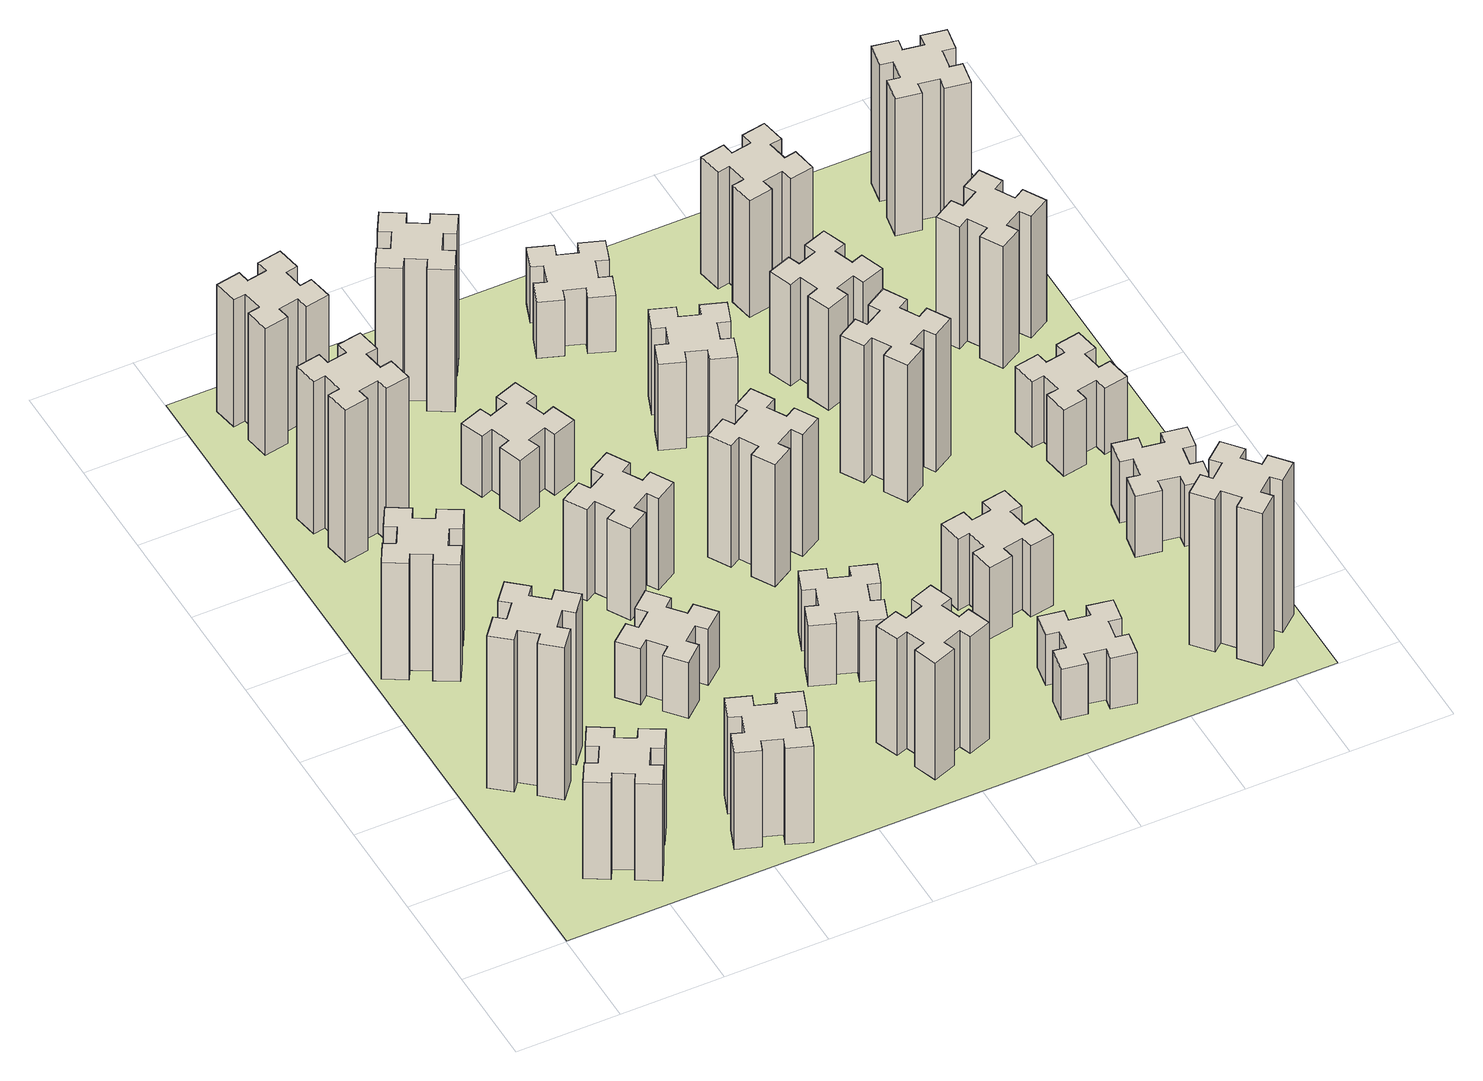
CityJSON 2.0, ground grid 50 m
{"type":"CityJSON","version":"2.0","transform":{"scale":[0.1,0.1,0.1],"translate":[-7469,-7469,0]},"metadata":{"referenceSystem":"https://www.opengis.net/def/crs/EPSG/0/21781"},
"CityObjects":{
"building1":{"type":"Building","attributes":{"class":"1000","function":"1000","usage":"1000","yearOfConstruction":2016,"roofType":"1000","measuredHeight":57,"storeysAboveGround":30,"storeysBelowGround":0},"geometry":[{"type":"Solid","lod":"1","boundaries":[[[[0,1,2,3,4,5,6,7,8,9,10,11,12,13,14,15,16,17,18,19]],[[17,16,20,21]],[[16,15,22,20]],[[15,14,23,22]],[[14,13,24,23]],[[13,12,25,24]],[[12,11,26,25]],[[11,10,27,26]],[[10,9,28,27]],[[9,8,29,28]],[[8,7,30,29]],[[7,6,31,30]],[[6,5,32,31]],[[5,4,33,32]],[[4,3,34,33]],[[3,2,35,34]],[[2,1,36,35]],[[1,0,37,36]],[[0,19,38,37]],[[19,18,39,38]],[[18,17,21,39]],[[24,25,26,27,28,29,30,31,32,33,34,35,36,37,38,39,21,20,22,23]]]]}]},
"building2":{"type":"Building","attributes":{"class":"1000","function":"1000","usage":"1000","yearOfConstruction":2016,"roofType":"1000","measuredHeight":90,"storeysAboveGround":30,"storeysBelowGround":0},"geometry":[{"type":"Solid","lod":"1","boundaries":[[[[40,41,42,43,44,45,46,47,48,49,50,51,52,53,54,55,56,57,58,59]],[[57,56,60,61]],[[56,55,62,60]],[[55,54,63,62]],[[54,53,64,63]],[[53,52,65,64]],[[52,51,66,65]],[[51,50,67,66]],[[50,49,68,67]],[[49,48,69,68]],[[48,47,70,69]],[[47,46,71,70]],[[46,45,72,71]],[[45,44,73,72]],[[44,43,74,73]],[[43,42,75,74]],[[42,41,76,75]],[[41,40,77,76]],[[40,59,78,77]],[[59,58,79,78]],[[58,57,61,79]],[[64,65,66,67,68,69,70,71,72,73,74,75,76,77,78,79,61,60,62,63]]]]}]},
"building3":{"type":"Building","attributes":{"class":"1000","function":"1000","usage":"1000","yearOfConstruction":2016,"roofType":"1000","measuredHeight":69,"storeysAboveGround":30,"storeysBelowGround":0},"geometry":[{"type":"Solid","lod":"1","boundaries":[[[[80,81,82,83,84,85,86,87,88,89,90,91,92,93,94,95,96,97,98,99]],[[97,96,100,101]],[[96,95,102,100]],[[95,94,103,102]],[[94,93,104,103]],[[93,92,105,104]],[[92,91,106,105]],[[91,90,107,106]],[[90,89,108,107]],[[89,88,109,108]],[[88,87,110,109]],[[87,86,111,110]],[[86,85,112,111]],[[85,84,113,112]],[[84,83,114,113]],[[83,82,115,114]],[[82,81,116,115]],[[81,80,117,116]],[[80,99,118,117]],[[99,98,119,118]],[[98,97,101,119]],[[104,105,106,107,108,109,110,111,112,113,114,115,116,117,118,119,101,100,102,103]]]]}]},
"building4":{"type":"Building","attributes":{"class":"1000","function":"1000","usage":"1000","yearOfConstruction":2016,"roofType":"1000","measuredHeight":90,"storeysAboveGround":30,"storeysBelowGround":0},"geometry":[{"type":"Solid","lod":"1","boundaries":[[[[120,121,122,123,124,125,126,127,128,129,130,131,132,133,134,135,136,137,138,139]],[[137,136,140,141]],[[136,135,142,140]],[[135,134,143,142]],[[134,133,144,143]],[[133,132,145,144]],[[132,131,146,145]],[[131,130,147,146]],[[130,129,148,147]],[[129,128,149,148]],[[128,127,150,149]],[[127,126,151,150]],[[126,125,152,151]],[[125,124,153,152]],[[124,123,154,153]],[[123,122,155,154]],[[122,121,156,155]],[[121,120,157,156]],[[120,139,158,157]],[[139,138,159,158]],[[138,137,141,159]],[[144,145,146,147,148,149,150,151,152,153,154,155,156,157,158,159,141,140,142,143]]]]}]},
"building5":{"type":"Building","attributes":{"class":"1000","function":"1000","usage":"1000","yearOfConstruction":2016,"roofType":"1000","measuredHeight":57,"storeysAboveGround":30,"storeysBelowGround":0},"geometry":[{"type":"Solid","lod":"1","boundaries":[[[[160,161,162,163,164,165,166,167,168,169,170,171,172,173,174,175,176,177,178,179]],[[177,176,180,181]],[[176,175,182,180]],[[175,174,183,182]],[[174,173,184,183]],[[173,172,185,184]],[[172,171,186,185]],[[171,170,187,186]],[[170,169,188,187]],[[169,168,189,188]],[[168,167,190,189]],[[167,166,191,190]],[[166,165,192,191]],[[165,164,193,192]],[[164,163,194,193]],[[163,162,195,194]],[[162,161,196,195]],[[161,160,197,196]],[[160,179,198,197]],[[179,178,199,198]],[[178,177,181,199]],[[184,185,186,187,188,189,190,191,192,193,194,195,196,197,198,199,181,180,182,183]]]]}]},
"building6":{"type":"Building","attributes":{"class":"1000","function":"1000","usage":"1000","yearOfConstruction":2016,"roofType":"1000","measuredHeight":75,"storeysAboveGround":30,"storeysBelowGround":0},"geometry":[{"type":"Solid","lod":"1","boundaries":[[[[200,201,202,203,204,205,206,207,208,209,210,211,212,213,214,215,216,217,218,219]],[[217,216,220,221]],[[216,215,222,220]],[[215,214,223,222]],[[214,213,224,223]],[[213,212,225,224]],[[212,211,226,225]],[[211,210,227,226]],[[210,209,228,227]],[[209,208,229,228]],[[208,207,230,229]],[[207,206,231,230]],[[206,205,232,231]],[[205,204,233,232]],[[204,203,234,233]],[[203,202,235,234]],[[202,201,236,235]],[[201,200,237,236]],[[200,219,238,237]],[[219,218,239,238]],[[218,217,221,239]],[[224,225,226,227,228,229,230,231,232,233,234,235,236,237,238,239,221,220,222,223]]]]}]},
"building7":{"type":"Building","attributes":{"class":"1000","function":"1000","usage":"1000","yearOfConstruction":2016,"roofType":"1000","measuredHeight":33,"storeysAboveGround":30,"storeysBelowGround":0},"geometry":[{"type":"Solid","lod":"1","boundaries":[[[[240,241,242,243,244,245,246,247,248,249,250,251,252,253,254,255,256,257,258,259]],[[257,256,260,261]],[[256,255,262,260]],[[255,254,263,262]],[[254,253,264,263]],[[253,252,265,264]],[[252,251,266,265]],[[251,250,267,266]],[[250,249,268,267]],[[249,248,269,268]],[[248,247,270,269]],[[247,246,271,270]],[[246,245,272,271]],[[245,244,273,272]],[[244,243,274,273]],[[243,242,275,274]],[[242,241,276,275]],[[241,240,277,276]],[[240,259,278,277]],[[259,258,279,278]],[[258,257,261,279]],[[264,265,266,267,268,269,270,271,272,273,274,275,276,277,278,279,261,260,262,263]]]]}]},
"building8":{"type":"Building","attributes":{"class":"1000","function":"1000","usage":"1000","yearOfConstruction":2016,"roofType":"1000","measuredHeight":54,"storeysAboveGround":30,"storeysBelowGround":0},"geometry":[{"type":"Solid","lod":"1","boundaries":[[[[280,281,282,283,284,285,286,287,288,289,290,291,292,293,294,295,296,297,298,299]],[[297,296,300,301]],[[296,295,302,300]],[[295,294,303,302]],[[294,293,304,303]],[[293,292,305,304]],[[292,291,306,305]],[[291,290,307,306]],[[290,289,308,307]],[[289,288,309,308]],[[288,287,310,309]],[[287,286,311,310]],[[286,285,312,311]],[[285,284,313,312]],[[284,283,314,313]],[[283,282,315,314]],[[282,281,316,315]],[[281,280,317,316]],[[280,299,318,317]],[[299,298,319,318]],[[298,297,301,319]],[[304,305,306,307,308,309,310,311,312,313,314,315,316,317,318,319,301,300,302,303]]]]}]},
"building9":{"type":"Building","attributes":{"class":"1000","function":"1000","usage":"1000","yearOfConstruction":2016,"roofType":"1000","measuredHeight":36,"storeysAboveGround":30,"storeysBelowGround":0},"geometry":[{"type":"Solid","lod":"1","boundaries":[[[[320,321,322,323,324,325,326,327,328,329,330,331,332,333,334,335,336,337,338,339]],[[337,336,340,341]],[[336,335,342,340]],[[335,334,343,342]],[[334,333,344,343]],[[333,332,345,344]],[[332,331,346,345]],[[331,330,347,346]],[[330,329,348,347]],[[329,328,349,348]],[[328,327,350,349]],[[327,326,351,350]],[[326,325,352,351]],[[325,324,353,352]],[[324,323,354,353]],[[323,322,355,354]],[[322,321,356,355]],[[321,320,357,356]],[[320,339,358,357]],[[339,338,359,358]],[[338,337,341,359]],[[344,345,346,347,348,349,350,351,352,353,354,355,356,357,358,359,341,340,342,343]]]]}]},
"building10":{"type":"Building","attributes":{"class":"1000","function":"1000","usage":"1000","yearOfConstruction":2016,"roofType":"1000","measuredHeight":84,"storeysAboveGround":30,"storeysBelowGround":0},"geometry":[{"type":"Solid","lod":"1","boundaries":[[[[360,361,362,363,364,365,366,367,368,369,370,371,372,373,374,375,376,377,378,379]],[[377,376,380,381]],[[376,375,382,380]],[[375,374,383,382]],[[374,373,384,383]],[[373,372,385,384]],[[372,371,386,385]],[[371,370,387,386]],[[370,369,388,387]],[[369,368,389,388]],[[368,367,390,389]],[[367,366,391,390]],[[366,365,392,391]],[[365,364,393,392]],[[364,363,394,393]],[[363,362,395,394]],[[362,361,396,395]],[[361,360,397,396]],[[360,379,398,397]],[[379,378,399,398]],[[378,377,381,399]],[[384,385,386,387,388,389,390,391,392,393,394,395,396,397,398,399,381,380,382,383]]]]}]},
"building11":{"type":"Building","attributes":{"class":"1000","function":"1000","usage":"1000","yearOfConstruction":2016,"roofType":"1000","measuredHeight":69,"storeysAboveGround":30,"storeysBelowGround":0},"geometry":[{"type":"Solid","lod":"1","boundaries":[[[[400,401,402,403,404,405,406,407,408,409,410,411,412,413,414,415,416,417,418,419]],[[417,416,420,421]],[[416,415,422,420]],[[415,414,423,422]],[[414,413,424,423]],[[413,412,425,424]],[[412,411,426,425]],[[411,410,427,426]],[[410,409,428,427]],[[409,408,429,428]],[[408,407,430,429]],[[407,406,431,430]],[[406,405,432,431]],[[405,404,433,432]],[[404,403,434,433]],[[403,402,435,434]],[[402,401,436,435]],[[401,400,437,436]],[[400,419,438,437]],[[419,418,439,438]],[[418,417,421,439]],[[424,425,426,427,428,429,430,431,432,433,434,435,436,437,438,439,421,420,422,423]]]]}]},
"building12":{"type":"Building","attributes":{"class":"1000","function":"1000","usage":"1000","yearOfConstruction":2016,"roofType":"1000","measuredHeight":36,"storeysAboveGround":30,"storeysBelowGround":0},"geometry":[{"type":"Solid","lod":"1","boundaries":[[[[440,441,442,443,444,445,446,447,448,449,450,451,452,453,454,455,456,457,458,459]],[[457,456,460,461]],[[456,455,462,460]],[[455,454,463,462]],[[454,453,464,463]],[[453,452,465,464]],[[452,451,466,465]],[[451,450,467,466]],[[450,449,468,467]],[[449,448,469,468]],[[448,447,470,469]],[[447,446,471,470]],[[446,445,472,471]],[[445,444,473,472]],[[444,443,474,473]],[[443,442,475,474]],[[442,441,476,475]],[[441,440,477,476]],[[440,459,478,477]],[[459,458,479,478]],[[458,457,461,479]],[[464,465,466,467,468,469,470,471,472,473,474,475,476,477,478,479,461,460,462,463]]]]}]},
"building13":{"type":"Building","attributes":{"class":"1000","function":"1000","usage":"1000","yearOfConstruction":2016,"roofType":"1000","measuredHeight":72,"storeysAboveGround":30,"storeysBelowGround":0},"geometry":[{"type":"Solid","lod":"1","boundaries":[[[[480,481,482,483,484,485,486,487,488,489,490,491,492,493,494,495,496,497,498,499]],[[497,496,500,501]],[[496,495,502,500]],[[495,494,503,502]],[[494,493,504,503]],[[493,492,505,504]],[[492,491,506,505]],[[491,490,507,506]],[[490,489,508,507]],[[489,488,509,508]],[[488,487,510,509]],[[487,486,511,510]],[[486,485,512,511]],[[485,484,513,512]],[[484,483,514,513]],[[483,482,515,514]],[[482,481,516,515]],[[481,480,517,516]],[[480,499,518,517]],[[499,498,519,518]],[[498,497,501,519]],[[504,505,506,507,508,509,510,511,512,513,514,515,516,517,518,519,501,500,502,503]]]]}]},
"building14":{"type":"Building","attributes":{"class":"1000","function":"1000","usage":"1000","yearOfConstruction":2016,"roofType":"1000","measuredHeight":51,"storeysAboveGround":30,"storeysBelowGround":0},"geometry":[{"type":"Solid","lod":"1","boundaries":[[[[520,521,522,523,524,525,526,527,528,529,530,531,532,533,534,535,536,537,538,539]],[[537,536,540,541]],[[536,535,542,540]],[[535,534,543,542]],[[534,533,544,543]],[[533,532,545,544]],[[532,531,546,545]],[[531,530,547,546]],[[530,529,548,547]],[[529,528,549,548]],[[528,527,550,549]],[[527,526,551,550]],[[526,525,552,551]],[[525,524,553,552]],[[524,523,554,553]],[[523,522,555,554]],[[522,521,556,555]],[[521,520,557,556]],[[520,539,558,557]],[[539,538,559,558]],[[538,537,541,559]],[[544,545,546,547,548,549,550,551,552,553,554,555,556,557,558,559,541,540,542,543]]]]}]},
"building15":{"type":"Building","attributes":{"class":"1000","function":"1000","usage":"1000","yearOfConstruction":2016,"roofType":"1000","measuredHeight":33,"storeysAboveGround":30,"storeysBelowGround":0},"geometry":[{"type":"Solid","lod":"1","boundaries":[[[[560,561,562,563,564,565,566,567,568,569,570,571,572,573,574,575,576,577,578,579]],[[577,576,580,581]],[[576,575,582,580]],[[575,574,583,582]],[[574,573,584,583]],[[573,572,585,584]],[[572,571,586,585]],[[571,570,587,586]],[[570,569,588,587]],[[569,568,589,588]],[[568,567,590,589]],[[567,566,591,590]],[[566,565,592,591]],[[565,564,593,592]],[[564,563,594,593]],[[563,562,595,594]],[[562,561,596,595]],[[561,560,597,596]],[[560,579,598,597]],[[579,578,599,598]],[[578,577,581,599]],[[584,585,586,587,588,589,590,591,592,593,594,595,596,597,598,599,581,580,582,583]]]]}]},
"building16":{"type":"Building","attributes":{"class":"1000","function":"1000","usage":"1000","yearOfConstruction":2016,"roofType":"1000","measuredHeight":30,"storeysAboveGround":30,"storeysBelowGround":0},"geometry":[{"type":"Solid","lod":"1","boundaries":[[[[600,601,602,603,604,605,606,607,608,609,610,611,612,613,614,615,616,617,618,619]],[[617,616,620,621]],[[616,615,622,620]],[[615,614,623,622]],[[614,613,624,623]],[[613,612,625,624]],[[612,611,626,625]],[[611,610,627,626]],[[610,609,628,627]],[[609,608,629,628]],[[608,607,630,629]],[[607,606,631,630]],[[606,605,632,631]],[[605,604,633,632]],[[604,603,634,633]],[[603,602,635,634]],[[602,601,636,635]],[[601,600,637,636]],[[600,619,638,637]],[[619,618,639,638]],[[618,617,621,639]],[[624,625,626,627,628,629,630,631,632,633,634,635,636,637,638,639,621,620,622,623]]]]}]},
"building17":{"type":"Building","attributes":{"class":"1000","function":"1000","usage":"1000","yearOfConstruction":2016,"roofType":"1000","measuredHeight":42,"storeysAboveGround":30,"storeysBelowGround":0},"geometry":[{"type":"Solid","lod":"1","boundaries":[[[[640,641,642,643,644,645,646,647,648,649,650,651,652,653,654,655,656,657,658,659]],[[657,656,660,661]],[[656,655,662,660]],[[655,654,663,662]],[[654,653,664,663]],[[653,652,665,664]],[[652,651,666,665]],[[651,650,667,666]],[[650,649,668,667]],[[649,648,669,668]],[[648,647,670,669]],[[647,646,671,670]],[[646,645,672,671]],[[645,644,673,672]],[[644,643,674,673]],[[643,642,675,674]],[[642,641,676,675]],[[641,640,677,676]],[[640,659,678,677]],[[659,658,679,678]],[[658,657,661,679]],[[664,665,666,667,668,669,670,671,672,673,674,675,676,677,678,679,661,660,662,663]]]]}]},
"building18":{"type":"Building","attributes":{"class":"1000","function":"1000","usage":"1000","yearOfConstruction":2016,"roofType":"1000","measuredHeight":81,"storeysAboveGround":30,"storeysBelowGround":0},"geometry":[{"type":"Solid","lod":"1","boundaries":[[[[680,681,682,683,684,685,686,687,688,689,690,691,692,693,694,695,696,697,698,699]],[[697,696,700,701]],[[696,695,702,700]],[[695,694,703,702]],[[694,693,704,703]],[[693,692,705,704]],[[692,691,706,705]],[[691,690,707,706]],[[690,689,708,707]],[[689,688,709,708]],[[688,687,710,709]],[[687,686,711,710]],[[686,685,712,711]],[[685,684,713,712]],[[684,683,714,713]],[[683,682,715,714]],[[682,681,716,715]],[[681,680,717,716]],[[680,699,718,717]],[[699,698,719,718]],[[698,697,701,719]],[[704,705,706,707,708,709,710,711,712,713,714,715,716,717,718,719,701,700,702,703]]]]}]},
"building19":{"type":"Building","attributes":{"class":"1000","function":"1000","usage":"1000","yearOfConstruction":2016,"roofType":"1000","measuredHeight":60,"storeysAboveGround":30,"storeysBelowGround":0},"geometry":[{"type":"Solid","lod":"1","boundaries":[[[[720,721,722,723,724,725,726,727,728,729,730,731,732,733,734,735,736,737,738,739]],[[737,736,740,741]],[[736,735,742,740]],[[735,734,743,742]],[[734,733,744,743]],[[733,732,745,744]],[[732,731,746,745]],[[731,730,747,746]],[[730,729,748,747]],[[729,728,749,748]],[[728,727,750,749]],[[727,726,751,750]],[[726,725,752,751]],[[725,724,753,752]],[[724,723,754,753]],[[723,722,755,754]],[[722,721,756,755]],[[721,720,757,756]],[[720,739,758,757]],[[739,738,759,758]],[[738,737,741,759]],[[744,745,746,747,748,749,750,751,752,753,754,755,756,757,758,759,741,740,742,743]]]]}]},
"building20":{"type":"Building","attributes":{"class":"1000","function":"1000","usage":"1000","yearOfConstruction":2016,"roofType":"1000","measuredHeight":90,"storeysAboveGround":30,"storeysBelowGround":0},"geometry":[{"type":"Solid","lod":"1","boundaries":[[[[760,761,762,763,764,765,766,767,768,769,770,771,772,773,774,775,776,777,778,779]],[[777,776,780,781]],[[776,775,782,780]],[[775,774,783,782]],[[774,773,784,783]],[[773,772,785,784]],[[772,771,786,785]],[[771,770,787,786]],[[770,769,788,787]],[[769,768,789,788]],[[768,767,790,789]],[[767,766,791,790]],[[766,765,792,791]],[[765,764,793,792]],[[764,763,794,793]],[[763,762,795,794]],[[762,761,796,795]],[[761,760,797,796]],[[760,779,798,797]],[[779,778,799,798]],[[778,777,781,799]],[[784,785,786,787,788,789,790,791,792,793,794,795,796,797,798,799,781,780,782,783]]]]}]},
"building21":{"type":"Building","attributes":{"class":"1000","function":"1000","usage":"1000","yearOfConstruction":2016,"roofType":"1000","measuredHeight":69,"storeysAboveGround":30,"storeysBelowGround":0},"geometry":[{"type":"Solid","lod":"1","boundaries":[[[[800,801,802,803,804,805,806,807,808,809,810,811,812,813,814,815,816,817,818,819]],[[817,816,820,821]],[[816,815,822,820]],[[815,814,823,822]],[[814,813,824,823]],[[813,812,825,824]],[[812,811,826,825]],[[811,810,827,826]],[[810,809,828,827]],[[809,808,829,828]],[[808,807,830,829]],[[807,806,831,830]],[[806,805,832,831]],[[805,804,833,832]],[[804,803,834,833]],[[803,802,835,834]],[[802,801,836,835]],[[801,800,837,836]],[[800,819,838,837]],[[819,818,839,838]],[[818,817,821,839]],[[824,825,826,827,828,829,830,831,832,833,834,835,836,837,838,839,821,820,822,823]]]]}]},
"building22":{"type":"Building","attributes":{"class":"1000","function":"1000","usage":"1000","yearOfConstruction":2016,"roofType":"1000","measuredHeight":36,"storeysAboveGround":30,"storeysBelowGround":0},"geometry":[{"type":"Solid","lod":"1","boundaries":[[[[840,841,842,843,844,845,846,847,848,849,850,851,852,853,854,855,856,857,858,859]],[[857,856,860,861]],[[856,855,862,860]],[[855,854,863,862]],[[854,853,864,863]],[[853,852,865,864]],[[852,851,866,865]],[[851,850,867,866]],[[850,849,868,867]],[[849,848,869,868]],[[848,847,870,869]],[[847,846,871,870]],[[846,845,872,871]],[[845,844,873,872]],[[844,843,874,873]],[[843,842,875,874]],[[842,841,876,875]],[[841,840,877,876]],[[840,859,878,877]],[[859,858,879,878]],[[858,857,861,879]],[[864,865,866,867,868,869,870,871,872,873,874,875,876,877,878,879,861,860,862,863]]]]}]},
"building23":{"type":"Building","attributes":{"class":"1000","function":"1000","usage":"1000","yearOfConstruction":2016,"roofType":"1000","measuredHeight":39,"storeysAboveGround":30,"storeysBelowGround":0},"geometry":[{"type":"Solid","lod":"1","boundaries":[[[[880,881,882,883,884,885,886,887,888,889,890,891,892,893,894,895,896,897,898,899]],[[897,896,900,901]],[[896,895,902,900]],[[895,894,903,902]],[[894,893,904,903]],[[893,892,905,904]],[[892,891,906,905]],[[891,890,907,906]],[[890,889,908,907]],[[889,888,909,908]],[[888,887,910,909]],[[887,886,911,910]],[[886,885,912,911]],[[885,884,913,912]],[[884,883,914,913]],[[883,882,915,914]],[[882,881,916,915]],[[881,880,917,916]],[[880,899,918,917]],[[899,898,919,918]],[[898,897,901,919]],[[904,905,906,907,908,909,910,911,912,913,914,915,916,917,918,919,901,900,902,903]]]]}]},
"building24":{"type":"Building","attributes":{"class":"1000","function":"1000","usage":"1000","yearOfConstruction":2016,"roofType":"1000","measuredHeight":72,"storeysAboveGround":30,"storeysBelowGround":0},"geometry":[{"type":"Solid","lod":"1","boundaries":[[[[920,921,922,923,924,925,926,927,928,929,930,931,932,933,934,935,936,937,938,939]],[[937,936,940,941]],[[936,935,942,940]],[[935,934,943,942]],[[934,933,944,943]],[[933,932,945,944]],[[932,931,946,945]],[[931,930,947,946]],[[930,929,948,947]],[[929,928,949,948]],[[928,927,950,949]],[[927,926,951,950]],[[926,925,952,951]],[[925,924,953,952]],[[924,923,954,953]],[[923,922,955,954]],[[922,921,956,955]],[[921,920,957,956]],[[920,939,958,957]],[[939,938,959,958]],[[938,937,941,959]],[[944,945,946,947,948,949,950,951,952,953,954,955,956,957,958,959,941,940,942,943]]]]}]},
"building25":{"type":"Building","attributes":{"class":"1000","function":"1000","usage":"1000","yearOfConstruction":2016,"roofType":"1000","measuredHeight":81,"storeysAboveGround":30,"storeysBelowGround":0},"geometry":[{"type":"Solid","lod":"1","boundaries":[[[[960,961,962,963,964,965,966,967,968,969,970,971,972,973,974,975,976,977,978,979]],[[977,976,980,981]],[[976,975,982,980]],[[975,974,983,982]],[[974,973,984,983]],[[973,972,985,984]],[[972,971,986,985]],[[971,970,987,986]],[[970,969,988,987]],[[969,968,989,988]],[[968,967,990,989]],[[967,966,991,990]],[[966,965,992,991]],[[965,964,993,992]],[[964,963,994,993]],[[963,962,995,994]],[[962,961,996,995]],[[961,960,997,996]],[[960,979,998,997]],[[979,978,999,998]],[[978,977,981,999]],[[984,985,986,987,988,989,990,991,992,993,994,995,996,997,998,999,981,980,982,983]]]]}]},
"landuse1":{"type":"LandUse","attributes":{"name":"plot1","function":"1010"},"geometry":[{"type":"MultiSurface","lod":"1","boundaries":[[[1000,1001,1002,1003]]]}]}
},
"vertices":[
[574,446,0],[487,496,0],[517,548,0],[413,608,0],[353,504,0],[405,474,0],[355,387,0],[303,417,0],[243,313,0],[347,253,0],[377,305,0],[464,255,0],[434,203,0],[538,143,0],[598,247,0],[546,277,0],[596,364,0],[648,334,0],[708,438,0],[604,498,0],[596,364,570],[648,334,570],[546,277,570],[598,247,570],[538,143,570],[434,203,570],[464,255,570],[377,305,570],[347,253,570],[243,313,570],[303,417,570],[355,387,570],[405,474,570],[353,504,570],[413,608,570],[517,548,570],[487,496,570],[574,446,570],[604,498,570],[708,438,570],
[484,1067,0],[408,1132,0],[446,1178,0],[354,1255,0],[277,1163,0],[323,1124,0],[259,1048,0],[213,1086,0],[136,994,0],[228,917,0],[266,963,0],[343,899,0],[304,853,0],[396,776,0],[473,868,0],[427,906,0],[492,983,0],[538,944,0],[615,1036,0],[523,1113,0],[492,983,900],[538,944,900],[427,906,900],[473,868,900],[396,776,900],[304,853,900],[343,899,900],[266,963,900],[228,917,900],[136,994,900],[213,1086,900],[259,1048,900],[323,1124,900],[277,1163,900],[354,1255,900],[446,1178,900],[408,1132,900],[484,1067,900],[523,1113,900],[615,1036,900],
[374,1926,0],[287,1976,0],[317,2028,0],[213,2088,0],[153,1984,0],[205,1954,0],[155,1867,0],[103,1897,0],[43,1793,0],[147,1733,0],[177,1785,0],[264,1735,0],[234,1683,0],[338,1623,0],[398,1727,0],[346,1757,0],[396,1844,0],[448,1814,0],[508,1918,0],[404,1978,0],[396,1844,690],[448,1814,690],[346,1757,690],[398,1727,690],[338,1623,690],[234,1683,690],[264,1735,690],[177,1785,690],[147,1733,690],[43,1793,690],[103,1897,690],[155,1867,690],[205,1954,690],[153,1984,690],[213,2088,690],[317,2028,690],[287,1976,690],[374,1926,690],[404,1978,690],[508,1918,690],
[405,2812,0],[307,2795,0],[297,2854,0],[178,2833,0],[199,2715,0],[258,2725,0],[276,2627,0],[217,2617,0],[237,2498,0],[356,2519,0],[345,2578,0],[444,2596,0],[454,2537,0],[572,2557,0],[551,2676,0],[492,2665,0],[475,2764,0],[534,2774,0],[513,2892,0],[395,2871,0],[475,2764,900],[534,2774,900],[492,2665,900],[551,2676,900],[572,2557,900],[454,2537,900],[444,2596,900],[345,2578,900],[356,2519,900],[237,2498,900],[217,2617,900],[276,2627,900],[258,2725,900],[199,2715,900],[178,2833,900],[297,2854,900],[307,2795,900],[405,2812,900],[395,2871,900],[513,2892,900],
[1029,360,0],[995,266,0],[939,287,0],[897,174,0],[1010,133,0],[1031,189,0],[1125,155,0],[1104,99,0],[1217,57,0],[1258,170,0],[1202,191,0],[1236,285,0],[1292,264,0],[1333,377,0],[1220,418,0],[1200,362,0],[1106,396,0],[1127,452,0],[1014,493,0],[973,380,0],[1106,396,570],[1127,452,570],[1200,362,570],[1220,418,570],[1333,377,570],[1292,264,570],[1236,285,570],[1202,191,570],[1258,170,570],[1217,57,570],[1104,99,570],[1125,155,570],[1031,189,570],[1010,133,570],[897,174,570],[939,287,570],[995,266,570],[1029,360,570],[973,380,570],[1014,493,570],
[492,3405,0],[475,3504,0],[534,3514,0],[513,3632,0],[395,3611,0],[405,3552,0],[307,3535,0],[297,3594,0],[178,3573,0],[199,3455,0],[258,3465,0],[276,3367,0],[217,3357,0],[237,3238,0],[356,3259,0],[345,3318,0],[444,3336,0],[454,3277,0],[572,3297,0],[551,3416,0],[444,3336,750],[454,3277,750],[345,3318,750],[356,3259,750],[237,3238,750],[217,3357,750],[276,3367,750],[258,3465,750],[199,3455,750],[178,3573,750],[297,3594,750],[307,3535,750],[405,3552,750],[395,3611,750],[513,3632,750],[534,3514,750],[475,3504,750],[492,3405,750],[551,3416,750],[572,3297,750],
[1083,1332,0],[1006,1267,0],[968,1313,0],[876,1236,0],[953,1144,0],[999,1183,0],[1063,1106,0],[1017,1068,0],[1094,976,0],[1186,1053,0],[1148,1099,0],[1224,1163,0],[1263,1117,0],[1355,1194,0],[1278,1286,0],[1232,1248,0],[1167,1324,0],[1213,1363,0],[1136,1455,0],[1044,1378,0],[1167,1324,330],[1213,1363,330],[1232,1248,330],[1278,1286,330],[1355,1194,330],[1263,1117,330],[1224,1163,330],[1148,1099,330],[1186,1053,330],[1094,976,330],[1017,1068,330],[1063,1106,330],[999,1183,330],[953,1144,330],[876,1236,330],[968,1313,330],[1006,1267,330],[1083,1332,330],[1044,1378,330],[1136,1455,330],
[1336,1867,0],[1286,1954,0],[1338,1984,0],[1278,2088,0],[1174,2028,0],[1204,1976,0],[1117,1926,0],[1087,1978,0],[983,1918,0],[1043,1814,0],[1095,1844,0],[1145,1757,0],[1093,1727,0],[1153,1623,0],[1257,1683,0],[1227,1735,0],[1314,1785,0],[1344,1733,0],[1448,1793,0],[1388,1897,0],[1314,1785,540],[1344,1733,540],[1227,1735,540],[1257,1683,540],[1153,1623,540],[1093,1727,540],[1145,1757,540],[1095,1844,540],[1043,1814,540],[983,1918,540],[1087,1978,540],[1117,1926,540],[1204,1976,540],[1174,2028,540],[1278,2088,540],[1338,1984,540],[1286,1954,540],[1336,1867,540],[1388,1897,540],[1448,1793,540],
[1106,2475,0],[1200,2509,0],[1220,2453,0],[1333,2494,0],[1292,2607,0],[1236,2586,0],[1202,2680,0],[1258,2700,0],[1217,2813,0],[1104,2772,0],[1125,2716,0],[1031,2682,0],[1010,2738,0],[897,2697,0],[939,2584,0],[995,2605,0],[1029,2511,0],[973,2490,0],[1014,2377,0],[1127,2419,0],[1029,2511,360],[973,2490,360],[995,2605,360],[939,2584,360],[897,2697,360],[1010,2738,360],[1031,2682,360],[1125,2716,360],[1104,2772,360],[1217,2813,360],[1258,2700,360],[1202,2680,360],[1236,2586,360],[1292,2607,360],[1333,2494,360],[1220,2453,360],[1200,2509,360],[1106,2475,360],[1127,2419,360],[1014,2377,360],
[917,3265,0],[1004,3215,0],[974,3163,0],[1078,3103,0],[1138,3207,0],[1086,3237,0],[1136,3324,0],[1188,3294,0],[1248,3398,0],[1144,3458,0],[1114,3406,0],[1027,3456,0],[1057,3508,0],[953,3568,0],[893,3464,0],[945,3434,0],[895,3347,0],[843,3377,0],[783,3273,0],[887,3213,0],[895,3347,840],[843,3377,840],[945,3434,840],[893,3464,840],[953,3568,840],[1057,3508,840],[1027,3456,840],[1114,3406,840],[1144,3458,840],[1248,3398,840],[1188,3294,840],[1136,3324,840],[1086,3237,840],[1138,3207,840],[1078,3103,840],[974,3163,840],[1004,3215,840],[917,3265,840],[887,3213,840],[783,3273,840],
[1965,496,0],[1871,462,0],[1850,518,0],[1737,477,0],[1779,364,0],[1835,385,0],[1869,291,0],[1813,270,0],[1854,157,0],[1967,199,0],[1946,255,0],[2040,289,0],[2060,233,0],[2173,274,0],[2132,387,0],[2076,366,0],[2042,460,0],[2098,480,0],[2057,593,0],[1944,552,0],[2042,460,690],[2098,480,690],[2076,366,690],[2132,387,690],[2173,274,690],[2060,233,690],[2040,289,690],[1946,255,690],[1967,199,690],[1854,157,690],[1813,270,690],[1869,291,690],[1835,385,690],[1779,364,690],[1737,477,690],[1850,518,690],[1871,462,690],[1965,496,690],[1944,552,690],[2057,593,690],
[1771,929,0],[1865,895,0],[1844,839,0],[1957,797,0],[1998,910,0],[1942,931,0],[1976,1025,0],[2032,1004,0],[2073,1117,0],[1960,1158,0],[1940,1102,0],[1846,1136,0],[1867,1192,0],[1754,1233,0],[1713,1120,0],[1769,1100,0],[1735,1006,0],[1679,1027,0],[1637,914,0],[1750,873,0],[1735,1006,360],[1679,1027,360],[1769,1100,360],[1713,1120,360],[1754,1233,360],[1867,1192,360],[1846,1136,360],[1940,1102,360],[1960,1158,360],[2073,1117,360],[2032,1004,360],[1976,1025,360],[1942,931,360],[1998,910,360],[1957,797,360],[1844,839,360],[1865,895,360],[1771,929,360],[1750,873,360],[1637,914,360],
[1976,1767,0],[1926,1854,0],[1978,1884,0],[1918,1988,0],[1814,1928,0],[1844,1876,0],[1757,1826,0],[1727,1878,0],[1623,1818,0],[1683,1714,0],[1735,1744,0],[1785,1657,0],[1733,1627,0],[1793,1523,0],[1897,1583,0],[1867,1635,0],[1954,1685,0],[1984,1633,0],[2088,1693,0],[2028,1797,0],[1954,1685,720],[1984,1633,720],[1867,1635,720],[1897,1583,720],[1793,1523,720],[1733,1627,720],[1785,1657,720],[1735,1744,720],[1683,1714,720],[1623,1818,720],[1727,1878,720],[1757,1826,720],[1844,1876,720],[1814,1928,720],[1918,1988,720],[1978,1884,720],[1926,1854,720],[1976,1767,720],[2028,1797,720],[2088,1693,720],
[2040,2682,0],[1946,2716,0],[1967,2772,0],[1854,2813,0],[1813,2700,0],[1869,2680,0],[1835,2586,0],[1779,2607,0],[1737,2494,0],[1850,2453,0],[1871,2509,0],[1965,2475,0],[1944,2419,0],[2057,2377,0],[2098,2490,0],[2042,2511,0],[2076,2605,0],[2132,2584,0],[2173,2697,0],[2060,2738,0],[2076,2605,510],[2132,2584,510],[2042,2511,510],[2098,2490,510],[2057,2377,510],[1944,2419,510],[1965,2475,510],[1871,2509,510],[1850,2453,510],[1737,2494,510],[1779,2607,510],[1835,2586,510],[1869,2680,510],[1813,2700,510],[1854,2813,510],[1967,2772,510],[1946,2716,510],[2040,2682,510],[2060,2738,510],[2173,2697,510],
[1671,3249,0],[1765,3215,0],[1744,3159,0],[1857,3117,0],[1898,3230,0],[1842,3251,0],[1876,3345,0],[1932,3324,0],[1973,3437,0],[1860,3478,0],[1840,3422,0],[1746,3456,0],[1767,3512,0],[1654,3553,0],[1613,3440,0],[1669,3420,0],[1635,3326,0],[1579,3347,0],[1537,3234,0],[1650,3193,0],[1635,3326,330],[1579,3347,330],[1669,3420,330],[1613,3440,330],[1654,3553,330],[1767,3512,330],[1746,3456,330],[1840,3422,330],[1860,3478,330],[1973,3437,330],[1932,3324,330],[1876,3345,330],[1842,3251,330],[1898,3230,330],[1857,3117,330],[1744,3159,330],[1765,3215,330],[1671,3249,330],[1650,3193,330],[1537,3234,330],
[2596,444,0],[2578,345,0],[2519,356,0],[2498,237,0],[2617,217,0],[2627,276,0],[2725,258,0],[2715,199,0],[2833,178,0],[2854,297,0],[2795,307,0],[2812,405,0],[2871,395,0],[2892,513,0],[2774,534,0],[2764,475,0],[2665,492,0],[2676,551,0],[2557,572,0],[2537,454,0],[2665,492,300],[2676,551,300],[2764,475,300],[2774,534,300],[2892,513,300],[2871,395,300],[2812,405,300],[2795,307,300],[2854,297,300],[2833,178,300],[2715,199,300],[2725,258,300],[2627,276,300],[2617,217,300],[2498,237,300],[2519,356,300],[2578,345,300],[2596,444,300],[2537,454,300],[2557,572,300],
[2625,1132,0],[2527,1115,0],[2517,1174,0],[2398,1153,0],[2419,1035,0],[2478,1045,0],[2496,947,0],[2437,937,0],[2457,818,0],[2576,839,0],[2565,898,0],[2664,916,0],[2674,857,0],[2792,877,0],[2771,996,0],[2712,985,0],[2695,1084,0],[2754,1094,0],[2733,1212,0],[2615,1191,0],[2695,1084,420],[2754,1094,420],[2712,985,420],[2771,996,420],[2792,877,420],[2674,857,420],[2664,916,420],[2565,898,420],[2576,839,420],[2457,818,420],[2437,937,420],[2496,947,420],[2478,1045,420],[2419,1035,420],[2398,1153,420],[2517,1174,420],[2527,1115,420],[2625,1132,420],[2615,1191,420],[2733,1212,420],
[2716,1967,0],[2666,2054,0],[2718,2084,0],[2658,2188,0],[2554,2128,0],[2584,2076,0],[2497,2026,0],[2467,2078,0],[2363,2018,0],[2423,1914,0],[2475,1944,0],[2525,1857,0],[2473,1827,0],[2533,1723,0],[2637,1783,0],[2607,1835,0],[2694,1885,0],[2724,1833,0],[2828,1893,0],[2768,1997,0],[2694,1885,810],[2724,1833,810],[2607,1835,810],[2637,1783,810],[2533,1723,810],[2473,1827,810],[2525,1857,810],[2475,1944,810],[2423,1914,810],[2363,2018,810],[2467,2078,810],[2497,2026,810],[2584,2076,810],[2554,2128,810],[2658,2188,810],[2718,2084,810],[2666,2054,810],[2716,1967,810],[2768,1997,810],[2828,1893,810],
[2586,2475,0],[2680,2509,0],[2700,2453,0],[2813,2494,0],[2772,2607,0],[2716,2586,0],[2682,2680,0],[2738,2700,0],[2697,2813,0],[2584,2772,0],[2605,2716,0],[2511,2682,0],[2490,2738,0],[2377,2697,0],[2419,2584,0],[2475,2605,0],[2509,2511,0],[2453,2490,0],[2494,2377,0],[2607,2419,0],[2509,2511,600],[2453,2490,600],[2475,2605,600],[2419,2584,600],[2377,2697,600],[2490,2738,600],[2511,2682,600],[2605,2716,600],[2584,2772,600],[2697,2813,600],[2738,2700,600],[2682,2680,600],[2716,2586,600],[2772,2607,600],[2813,2494,600],[2700,2453,600],[2680,2509,600],[2586,2475,600],[2607,2419,600],[2494,2377,600],
[3468,259,0],[3544,323,0],[3583,277,0],[3675,354,0],[3598,446,0],[3552,408,0],[3487,484,0],[3533,523,0],[3456,615,0],[3364,538,0],[3403,492,0],[3326,427,0],[3288,473,0],[3196,396,0],[3273,304,0],[3319,343,0],[3383,266,0],[3337,228,0],[3414,136,0],[3506,213,0],[3383,266,900],[3337,228,900],[3319,343,900],[3273,304,900],[3196,396,900],[3288,473,900],[3326,427,900],[3403,492,900],[3364,538,900],[3456,615,900],[3533,523,900],[3487,484,900],[3552,408,900],[3598,446,900],[3675,354,900],[3583,277,900],[3544,323,900],[3468,259,900],[3506,213,900],[3414,136,900],
[2565,3118,0],[2664,3136,0],[2674,3077,0],[2792,3097,0],[2771,3216,0],[2712,3205,0],[2695,3304,0],[2754,3314,0],[2733,3432,0],[2615,3411,0],[2625,3352,0],[2527,3335,0],[2517,3394,0],[2398,3373,0],[2419,3255,0],[2478,3265,0],[2496,3167,0],[2437,3157,0],[2457,3038,0],[2576,3059,0],[2496,3167,690],[2437,3157,690],[2478,3265,690],[2419,3255,690],[2398,3373,690],[2517,3394,690],[2527,3335,690],[2625,3352,690],[2615,3411,690],[2733,3432,690],[2754,3314,690],[2695,3304,690],[2712,3205,690],[2771,3216,690],[2792,3097,690],[2674,3077,690],[2664,3136,690],[2565,3118,690],[2576,3059,690],[2457,3038,690],
[3367,1016,0],[3465,998,0],[3455,939,0],[3573,918,0],[3594,1037,0],[3535,1047,0],[3552,1145,0],[3611,1135,0],[3632,1253,0],[3514,1274,0],[3504,1215,0],[3405,1232,0],[3416,1291,0],[3297,1312,0],[3277,1194,0],[3336,1184,0],[3318,1085,0],[3259,1096,0],[3238,977,0],[3357,957,0],[3318,1085,360],[3259,1096,360],[3336,1184,360],[3277,1194,360],[3297,1312,360],[3416,1291,360],[3405,1232,360],[3504,1215,360],[3514,1274,360],[3632,1253,360],[3611,1135,360],[3552,1145,360],[3535,1047,360],[3594,1037,360],[3573,918,360],[3455,939,360],[3465,998,360],[3367,1016,360],[3357,957,360],[3238,977,360],
[3365,1872,0],[3267,1855,0],[3257,1914,0],[3138,1893,0],[3159,1775,0],[3218,1785,0],[3236,1687,0],[3177,1677,0],[3197,1558,0],[3316,1579,0],[3305,1638,0],[3404,1656,0],[3414,1597,0],[3532,1617,0],[3511,1736,0],[3452,1725,0],[3435,1824,0],[3494,1834,0],[3473,1952,0],[3355,1931,0],[3435,1824,390],[3494,1834,390],[3452,1725,390],[3511,1736,390],[3532,1617,390],[3414,1597,390],[3404,1656,390],[3305,1638,390],[3316,1579,390],[3197,1558,390],[3177,1677,390],[3236,1687,390],[3218,1785,390],[3159,1775,390],[3138,1893,390],[3257,1914,390],[3267,1855,390],[3365,1872,390],[3355,1931,390],[3473,1952,390],
[3456,2507,0],[3406,2594,0],[3458,2624,0],[3398,2728,0],[3294,2668,0],[3324,2616,0],[3237,2566,0],[3207,2618,0],[3103,2558,0],[3163,2454,0],[3215,2484,0],[3265,2397,0],[3213,2367,0],[3273,2263,0],[3377,2323,0],[3347,2375,0],[3434,2425,0],[3464,2373,0],[3568,2433,0],[3508,2537,0],[3434,2425,720],[3464,2373,720],[3347,2375,720],[3377,2323,720],[3273,2263,720],[3213,2367,720],[3265,2397,720],[3215,2484,720],[3163,2454,720],[3103,2558,720],[3207,2618,720],[3237,2566,720],[3324,2616,720],[3294,2668,720],[3398,2728,720],[3458,2624,720],[3406,2594,720],[3456,2507,720],[3508,2537,720],[3568,2433,720],
[3535,3267,0],[3552,3365,0],[3611,3355,0],[3632,3473,0],[3514,3494,0],[3504,3435,0],[3405,3452,0],[3416,3511,0],[3297,3532,0],[3277,3414,0],[3336,3404,0],[3318,3305,0],[3259,3316,0],[3238,3197,0],[3357,3177,0],[3367,3236,0],[3465,3218,0],[3455,3159,0],[3573,3138,0],[3594,3257,0],[3465,3218,810],[3455,3159,810],[3367,3236,810],[3357,3177,810],[3238,3197,810],[3259,3316,810],[3318,3305,810],[3336,3404,810],[3277,3414,810],[3297,3532,810],[3416,3511,810],[3405,3452,810],[3504,3435,810],[3514,3494,810],[3632,3473,810],[3611,3355,810],[3552,3365,810],[3535,3267,810],[3594,3257,810],[3573,3138,810],
[5,3705,0],[3705,3705,0],[3705,5,0],[5,5,0]
]}
